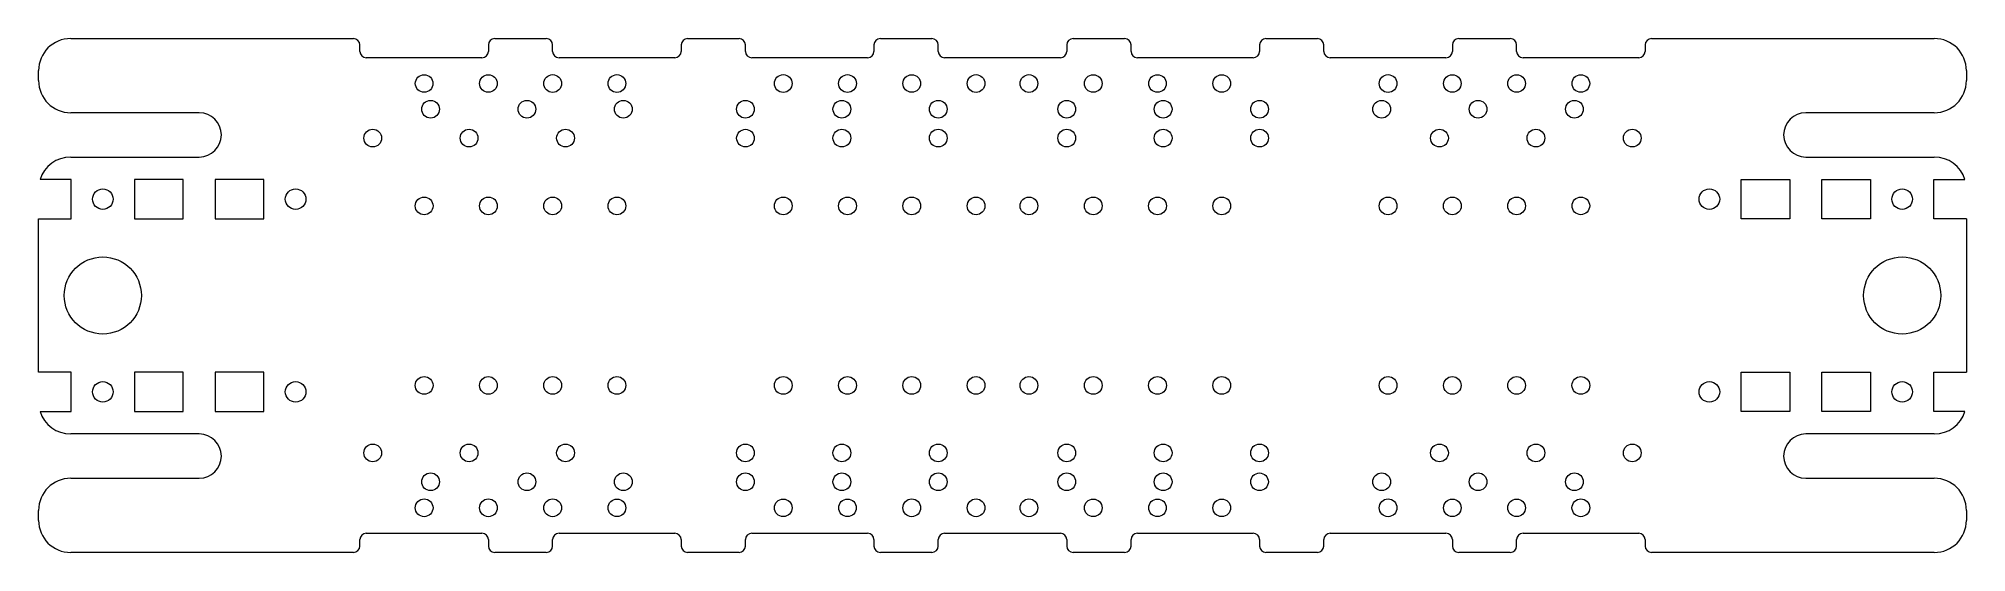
# Model space of a CAD drawing. Header units: millimetres. Extents: x -150 to 150, y -40 to 40.
import ezdxf

# ---------------------------------------------------------------- set-up
doc = ezdxf.new("R2010")
doc.units = ezdxf.units.MM

msp = doc.modelspace()

# ---------------------------------------------------------------- linework, layer by layer
at = {"color": 7, "linetype": 'Continuous', "lineweight": 15}
for p, q in [((-145, 40), (-101, 40)), ((-79, 40), (-71, 40)), ((-49, 40), (-41, 40)), ((-19, 40), (-11, 40)), ((11, 40), (19, 40)), ((41, 40), (49, 40)), ((71, 40), (79, 40)), ((101, 40), (145, 40)), ((-100, 38), (-100, 39)), ((-81, 37), (-99, 37)), ((-80, 39), (-80, 38)), ((-70, 38), (-70, 39)), ((-51, 37), (-69, 37)), ((-50, 39), (-50, 38)), ((-40, 38), (-40, 39)), ((-21, 37), (-39, 37)), ((-20, 39), (-20, 38)), ((-10, 38), (-10, 39)), ((9, 37), (-9, 37)), ((10, 39), (10, 38)), ((20, 38), (20, 39)), ((39, 37), (21, 37)), ((40, 39), (40, 38)), ((50, 38), (50, 39)), ((69, 37), (51, 37)), ((70, 39), (70, 38)), ((80, 38), (80, 39)), ((99, 37), (81, 37)), ((100, 39), (100, 38)), ((-150, 33.45), (-150, 35)), ((150, 35), (150, 33.45)), ((-125, 28.45), (-145, 28.45)), ((145, 28.45), (125, 28.45)), ((-145, 21.55), (-125, 21.55)), ((125, 21.55), (145, 21.55)), ((-144.95, 18.05), (-149.77, 18.05)), ((-144.95, 11.95), (-144.95, 18.05)), ((-135.05, 18.05), (-135.05, 11.95)), ((-127.5, 18.05), (-135.05, 18.05)), ((-127.5, 11.95), (-127.5, 18.05)), ((-114.95, 18.05), (-122.5, 18.05)), ((-122.5, 18.05), (-122.5, 11.95)), ((-114.95, 11.95), (-114.95, 18.05)), ((114.95, 18.05), (122.5, 18.05)), ((114.95, 11.95), (114.95, 18.05)), ((122.5, 18.05), (122.5, 11.95)), ((127.5, 18.05), (135.05, 18.05)), ((127.5, 11.95), (127.5, 18.05)), ((135.05, 18.05), (135.05, 11.95)), ((144.95, 18.05), (149.77, 18.05)), ((144.95, 11.95), (144.95, 18.05)), ((-150, 11.95), (-144.95, 11.95)), ((-150, -11.95), (-150, 11.95)), ((-135.05, 11.95), (-127.5, 11.95)), ((-122.5, 11.95), (-114.95, 11.95)), ((122.5, 11.95), (114.95, 11.95)), ((135.05, 11.95), (127.5, 11.95)), ((150, 11.95), (144.95, 11.95)), ((150, 11.95), (150, -11.95)), ((-144.95, -11.95), (-150, -11.95)), ((-144.95, -18.05), (-144.95, -11.95)), ((-127.5, -11.95), (-135.05, -11.95)), ((-135.05, -11.95), (-135.05, -18.05)), ((-127.5, -18.05), (-127.5, -11.95)), ((-114.95, -11.95), (-122.5, -11.95)), ((-122.5, -11.95), (-122.5, -18.05)), ((-114.95, -18.05), (-114.95, -11.95)), ((114.95, -11.95), (122.5, -11.95)), ((114.95, -18.05), (114.95, -11.95)), ((122.5, -11.95), (122.5, -18.05)), ((127.5, -11.95), (135.05, -11.95)), ((127.5, -18.05), (127.5, -11.95)), ((135.05, -11.95), (135.05, -18.05)), ((144.95, -11.95), (150, -11.95)), ((144.95, -18.05), (144.95, -11.95)), ((-149.77, -18.05), (-144.95, -18.05)), ((-135.05, -18.05), (-127.5, -18.05)), ((-122.5, -18.05), (-114.95, -18.05)), ((122.5, -18.05), (114.95, -18.05)), ((135.05, -18.05), (127.5, -18.05)), ((149.77, -18.05), (144.95, -18.05)), ((-125, -21.55), (-145, -21.55)), ((145, -21.55), (125, -21.55)), ((-145, -28.45), (-125, -28.45)), ((125, -28.45), (145, -28.45)), ((-150, -35), (-150, -33.45)), ((150, -33.45), (150, -35)), ((-100, -39), (-100, -38)), ((-99, -37), (-81, -37)), ((-80, -38), (-80, -39)), ((-70, -39), (-70, -38)), ((-69, -37), (-51, -37)), ((-50, -38), (-50, -39)), ((-40, -39), (-40, -38)), ((-39, -37), (-21, -37)), ((-20, -38), (-20, -39)), ((-10, -39), (-10, -38)), ((-9, -37), (9, -37)), ((10, -38), (10, -39)), ((20, -39), (20, -38)), ((21, -37), (39, -37)), ((40, -38), (40, -39)), ((50, -39), (50, -38)), ((51, -37), (69, -37)), ((70, -38), (70, -39)), ((80, -39), (80, -38)), ((81, -37), (99, -37)), ((100, -38), (100, -39)), ((-101, -40), (-145, -40)), ((-71, -40), (-79, -40)), ((-41, -40), (-49, -40)), ((-11, -40), (-19, -40)), ((19, -40), (11, -40)), ((49, -40), (41, -40)), ((79, -40), (71, -40)), ((145, -40), (101, -40))]:
    msp.add_line(p, q, dxfattribs=at)
for centre, radius in [((-90, 33), 1.37), ((-80, 33), 1.37), ((-70, 33), 1.38), ((-60, 33), 1.38), ((-34.12, 33), 1.38), ((-24.12, 33), 1.38), ((-14.12, 33), 1.37), ((-4.12, 33), 1.38), ((4.12, 33), 1.38), ((14.12, 33), 1.37), ((24.12, 33), 1.37), ((34.12, 33), 1.37), ((60, 33), 1.38), ((70, 33), 1.37), ((80, 33), 1.37), ((90, 33), 1.37), ((-89, 29), 1.38), ((-74, 29), 1.38), ((-59, 29), 1.38), ((-40, 29), 1.38), ((-25, 29), 1.38), ((-10, 29), 1.38), ((10, 29), 1.38), ((25, 29), 1.38), ((40, 29), 1.38), ((59, 29), 1.38), ((74, 29), 1.38), ((89, 29), 1.38), ((-98, 24.5), 1.38), ((-83, 24.5), 1.38), ((-68, 24.5), 1.38), ((-40, 24.5), 1.37), ((-25, 24.5), 1.38), ((-10, 24.5), 1.38), ((10, 24.5), 1.38), ((25, 24.5), 1.38), ((40, 24.5), 1.38), ((68, 24.5), 1.38), ((83, 24.5), 1.38), ((98, 24.5), 1.38), ((-140, 15), 1.6), ((-110, 15), 1.6), ((-90, 13.95), 1.38), ((-80, 13.95), 1.38), ((-70, 13.95), 1.38), ((-60, 13.95), 1.38), ((-34.12, 13.95), 1.38), ((-24.12, 13.95), 1.38), ((-14.12, 13.95), 1.38), ((-4.12, 13.95), 1.38), ((4.12, 13.95), 1.38), ((14.12, 13.95), 1.38), ((24.12, 13.95), 1.38), ((34.12, 13.95), 1.38), ((60, 13.95), 1.38), ((70, 13.95), 1.38), ((80, 13.95), 1.38), ((90, 13.95), 1.37), ((110, 15), 1.6), ((140, 15), 1.6), ((-140, 0), 6), ((140, 0), 6), ((-140, -15), 1.6), ((-110, -15), 1.6), ((-90, -14), 1.38), ((-80, -14), 1.37), ((-70, -14), 1.38), ((-60, -14), 1.38), ((-34.12, -14), 1.38), ((-24.12, -14), 1.38), ((-14.12, -14), 1.38), ((-4.12, -14), 1.38), ((4.12, -14), 1.38), ((14.12, -14), 1.38), ((24.12, -14), 1.38), ((34.12, -14), 1.38), ((60, -14), 1.38), ((70, -14), 1.37), ((80, -14), 1.37), ((90, -14), 1.38), ((110, -15), 1.6), ((140, -15), 1.6), ((-98, -24.5), 1.38), ((-83, -24.5), 1.38), ((-68, -24.5), 1.38), ((-40, -24.5), 1.38), ((-25, -24.5), 1.38), ((-10, -24.5), 1.38), ((10, -24.5), 1.38), ((25, -24.5), 1.38), ((40, -24.5), 1.38), ((68, -24.5), 1.38), ((83, -24.5), 1.38), ((98, -24.5), 1.38), ((-89, -29), 1.38), ((-74, -29), 1.38), ((-59, -29), 1.38), ((-40, -29), 1.38), ((-25, -29), 1.38), ((-10, -29), 1.38), ((10, -29), 1.38), ((25, -29), 1.38), ((40, -29), 1.37), ((59, -29), 1.38), ((74, -29), 1.38), ((89, -29), 1.38), ((-90, -33.05), 1.38), ((-80, -33.05), 1.38), ((-70, -33.05), 1.38), ((-60, -33.05), 1.37), ((-34.12, -33.05), 1.37), ((-24.12, -33.05), 1.37), ((-14.12, -33.05), 1.38), ((-4.12, -33.05), 1.38), ((4.12, -33.05), 1.38), ((14.12, -33.05), 1.37), ((24.12, -33.05), 1.37), ((34.12, -33.05), 1.37), ((60, -33.05), 1.38), ((70, -33.05), 1.37), ((80, -33.05), 1.37), ((90, -33.05), 1.38)]:
    msp.add_circle(centre, radius, dxfattribs=at)
for centre, radius, start, end in [((-145, 35), 5, 90, 180), ((-101, 39), 1, 0, 90), ((-79, 39), 1, 90, 180), ((-71, 39), 1, 0, 90), ((-49, 39), 1, 90, 180), ((-41, 39), 1, 0, 90), ((-19, 39), 1, 90, 180), ((-11, 39), 1, 0, 90), ((11, 39), 1, 90, 180), ((19, 39), 1, 360, 90), ((41, 39), 1, 90, 180), ((49, 39), 1, 360, 90), ((71, 39), 1, 90, 180), ((79, 39), 1, 0, 90), ((101, 39), 1, 90, 180), ((145, 35), 5, 0, 90), ((-99, 38), 1, 180, 270), ((-81, 38), 1, 270, 0), ((-69, 38), 1, 180, 270), ((-51, 38), 1, 270, 0), ((-39, 38), 1, 180, 270), ((-21, 38), 1, 270, 0), ((-9, 38), 1, 180, 270), ((9, 38), 1, 270, 0), ((21, 38), 1, 180, 270), ((39, 38), 1, 270, 0), ((51, 38), 1, 180, 270), ((69, 38), 1, 270, 0), ((81, 38), 1, 180, 270), ((99, 38), 1, 270, 0), ((-145, 33.45), 5, 180, 270), ((145, 33.45), 5, 270, 0), ((-125, 25), 3.45, 270, 90), ((125, 25), 3.45, 90, 270), ((-145, 16.55), 5, 90, 162.5424), ((145, 16.55), 5, 17.4576, 90), ((-145, -16.55), 5, 197.4576, 270), ((145, -16.55), 5, 270, 342.5424), ((-125, -25), 3.45, 270, 90), ((125, -25), 3.45, 90, 270), ((-145, -33.45), 5, 90, 180), ((145, -33.45), 5, 0, 90), ((-145, -35), 5, 180, 270), ((145, -35), 5, 270, 0), ((-101, -39), 1, 270, 0), ((-99, -38), 1, 90, 180), ((-81, -38), 1, 0, 90), ((-79, -39), 1, 180, 270), ((-71, -39), 1, 270, 0), ((-69, -38), 1, 90, 180), ((-51, -38), 1, 0, 90), ((-49, -39), 1, 180, 270), ((-41, -39), 1, 270, 0), ((-39, -38), 1, 90, 180), ((-21, -38), 1, 0, 90), ((-19, -39), 1, 180, 270), ((-11, -39), 1, 270, 0), ((-9, -38), 1, 90, 180), ((9, -38), 1, 0, 90), ((11, -39), 1, 180, 270), ((19, -39), 1, 270, 0), ((21, -38), 1, 90, 180), ((39, -38), 1, 0, 90), ((41, -39), 1, 180, 270), ((49, -39), 1, 270, 0), ((51, -38), 1, 90, 180), ((69, -38), 1, 0, 90), ((71, -39), 1, 180, 270), ((79, -39), 1, 270, 0), ((81, -38), 1, 90, 180), ((99, -38), 1, 0, 90), ((101, -39), 1, 180, 270)]:
    msp.add_arc(centre, radius, start, end, dxfattribs=at)

doc.saveas('drawing.dxf')
